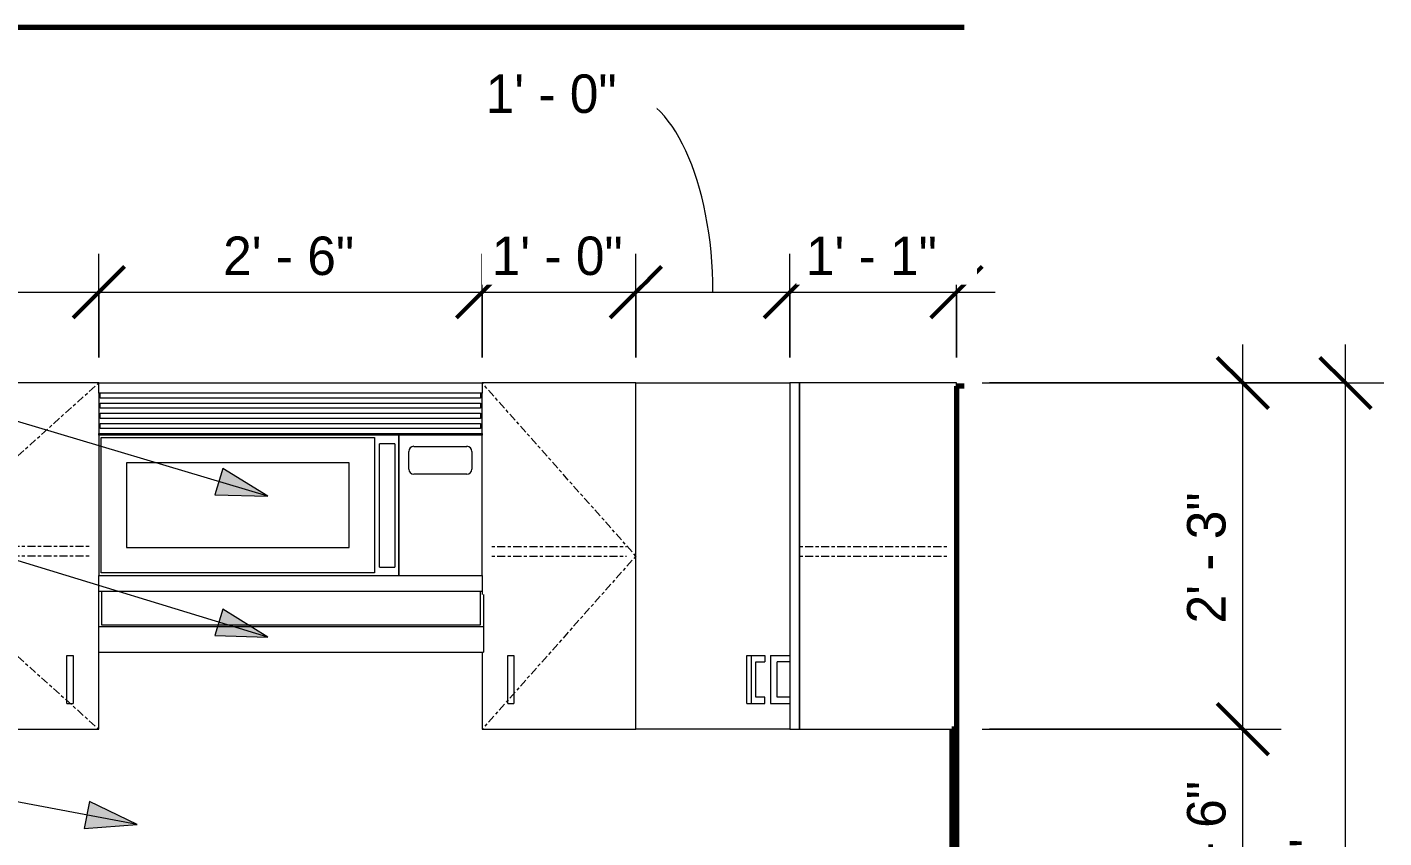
# Model space of a CAD drawing. Header units: inches. Extents: x -3857 to -1458, y -18 to 10849.
# Drawn here: x -2653.1 to -2547.3, y 45.5 to 108.7 of the extents above; entities that cross this region are included whole.
import ezdxf

# ---------------------------------------------------------------- set-up
doc = ezdxf.new("R2010")
doc.units = ezdxf.units.IN
doc.header["$MEASUREMENT"] = 0
doc.linetypes.add('Center', pattern=[1.25, 0.25, -0.1875, 0.625, -0.1875])
for name, color, linetype, lineweight in [('0-6', 130, 'Continuous', 5), ('A-ANNO-DIMS', 211, 'Continuous', 9), ('A-ANNO-DIMS-32', 211, 'Continuous', 9), ('A-FLOR-1', 7, 'Continuous', 70), ('A-WALL-1', 113, 'Continuous', 70), ('G-ANNO-TEXT', 231, 'Continuous', 9), ('Q-CASE', 31, 'Continuous', 9), ('Q-CASE-1', 31, 'Center', 9), ('Q-SPCQ', 91, 'Continuous', 9)]:
    doc.layers.add(name, color=color, linetype=linetype, lineweight=lineweight)
doc.styles.add('Century Gothic', font='ufonts.com_century-gothic.ttf', dxfattribs={"height": 3})
doc.dimstyles.new('OD_1__HACK_2', dxfattribs={"dimscale": 12, "dimtxt": 3.132505, "dimasz": 0.333333, "dimexe": 0.25, "dimexo": 0.166667, "dimgap": 0.041667, "dimtad": 1, "dimdec": 0, "dimzin": 3, "dimdsep": 46, "dimlunit": 4, "dimtxsty": 'Century Gothic', "dimblk1": 'OBLIQUE', "dimblk2": 'OBLIQUE', "dimsah": 1, "dimcen": 0.09, "dimdle": 0.25, "dimazin": 0, "dimtfac": 1, "dimtdec": 4, "dimtix": 1, "dimtmove": 0, "dimatfit": 3, "dimfxl": 1, "dimtvp": 1, "dimtfill": 1, "dimfrac": 2, "dimtolj": 1, "dimtzin": 0, "dimarcsym": 2})
doc.dimstyles.new('OD_1__HACK_2_1', dxfattribs={"dimscale": 12, "dimtxt": 3.132505, "dimasz": 0.333333, "dimexe": 0.25, "dimexo": 0.166667, "dimgap": 0.041667, "dimtad": 1, "dimdec": 0, "dimzin": 3, "dimdsep": 46, "dimlunit": 4, "dimtxsty": 'Century Gothic', "dimblk1": 'OBLIQUE', "dimblk2": 'OBLIQUE', "dimsah": 1, "dimcen": 0.09, "dimdle": 0.25, "dimazin": 0, "dimtfac": 1, "dimtdec": 4, "dimtix": 1, "dimtmove": 1, "dimatfit": 3, "dimfxl": 1, "dimtvp": 1, "dimtfill": 1, "dimfrac": 2, "dimtolj": 1, "dimtzin": 0, "dimarcsym": 2})

# ---------------------------------------------------------------- blocks, each defined once
blk = doc.blocks.new('CTR - 1st Phase - Shell_rvt-5-1ST FLOOR - STUDIO A_ B - ADA TYPE B - OPTION A - KITCHEN BACK WALL')
at = {"layer": 'A-FLOR-1'}
blk.add_line((-10812.95, 108.75), (-10649.82, 108.75), dxfattribs=at)
blk = doc.blocks.new('308 - 308 x 27_-2727435-1ST FLOOR - STUDIO A_ B - ADA TYPE B - OPTION A - KITCHEN BACK WALL')
at = {"layer": 'Q-CASE'}
for p, q in [((-10675.41, 81), (-10663.41, 81)), ((-10666.77, 59.75), (-10666.43, 59.75)), ((-10666.77, 56), (-10666.77, 59.75)), ((-10666.43, 59.75), (-10665.37, 59.75)), ((-10666.43, 59.75), (-10666.43, 56)), ((-10666.07, 59.25), (-10665.37, 59.25)), ((-10666.07, 56.5), (-10666.07, 59.25)), ((-10665.37, 59.75), (-10665.37, 59.25)), ((-10665.37, 56.5), (-10666.07, 56.5)), ((-10665.37, 56), (-10665.37, 56.5)), ((-10666.77, 56), (-10666.43, 56)), ((-10666.43, 56), (-10665.37, 56)), ((-10663.41, 54), (-10675.41, 54))]:
    blk.add_line(p, q, dxfattribs=at)
blk = doc.blocks.new('300 Series Wall Hung Cabinet_301 - 12_ x 27_-2529027-1ST FLOOR - STUDIO A_ B - ADA TYPE B - OPTION A - KITCHEN BACK WALL')
at = {"layer": 'Q-CASE'}
for p, q in [((-10675.41, 81), (-10687.41, 81)), ((-10675.41, 54), (-10675.41, 81)), ((-10687.41, 64.89), (-10687.41, 64.5)), ((-10687.41, 60), (-10687.41, 54)), ((-10685.41, 59.75), (-10684.93, 59.75)), ((-10685.41, 56), (-10685.41, 59.75)), ((-10684.93, 59.75), (-10684.93, 56)), ((-10685.41, 56), (-10684.93, 56)), ((-10687.41, 54), (-10675.41, 54))]:
    blk.add_line(p, q, dxfattribs=at)
at = {"layer": 'Q-CASE-1'}
for p, q in [((-10675.41, 67.5), (-10687.41, 81)), ((-10686.66, 68.25), (-10676.16, 68.25)), ((-10675.41, 67.5), (-10687.41, 54)), ((-10686.66, 67.5), (-10676.16, 67.5))]:
    blk.add_line(p, q, dxfattribs=at)
blk = doc.blocks.new('30quot_MicrowaveVent_11166 - 70cm miele oven-2322118-1ST FLOOR - STUDIO A_ B - ADA TYPE B - OPTION A - KITCHEN BACK WALL')
at = {"layer": 'Q-CASE'}
for p, q in [((-10717.3, 80.21), (-10717.3, 81)), ((-10717.3, 81), (-10687.41, 81)), ((-10687.41, 81), (-10687.41, 80.21)), ((-10717.18, 80.21), (-10717.3, 80.21)), ((-10717.3, 80.21), (-10717.3, 77.06)), ((-10717.18, 79.82), (-10717.18, 80.21)), ((-10687.53, 80.21), (-10717.18, 80.21)), ((-10687.53, 79.82), (-10717.18, 79.82)), ((-10717.18, 79.03), (-10717.18, 79.43)), ((-10717.18, 79.43), (-10687.53, 79.43)), ((-10687.41, 80.21), (-10687.53, 80.21)), ((-10687.53, 80.21), (-10687.53, 79.82)), ((-10687.53, 79.43), (-10687.53, 79.03)), ((-10687.41, 77.06), (-10687.41, 80.21)), ((-10687.53, 79.03), (-10717.18, 79.03)), ((-10717.18, 78.24), (-10717.18, 78.64)), ((-10717.18, 78.64), (-10687.53, 78.64)), ((-10687.53, 78.64), (-10687.53, 78.24)), ((-10687.53, 78.24), (-10717.18, 78.24)), ((-10717.18, 77.46), (-10717.18, 77.85)), ((-10717.18, 77.85), (-10687.53, 77.85)), ((-10687.53, 77.46), (-10717.18, 77.46)), ((-10687.53, 77.85), (-10687.53, 77.46)), ((-10717.3, 77.06), (-10687.41, 77.06)), ((-10717.3, 76.94), (-10717.3, 77.06)), ((-10693.91, 76.94), (-10717.3, 76.94)), ((-10717.3, 76.94), (-10717.3, 66)), ((-10717.1, 66.2), (-10717.1, 76.75)), ((-10717.1, 76.75), (-10695.8, 76.75)), ((-10695.8, 76.75), (-10695.8, 66.2)), ((-10695.41, 66.65), (-10695.41, 76.25)), ((-10694.21, 76.25), (-10695.41, 76.25)), ((-10694.21, 76.25), (-10694.21, 66.65)), ((-10693.91, 66), (-10693.91, 76.94)), ((-10687.41, 76.94), (-10693.91, 76.94)), ((-10693.91, 76.94), (-10693.91, 66)), ((-10687.41, 77.06), (-10687.41, 76.94)), ((-10687.41, 66), (-10687.41, 76.94)), ((-10693.12, 74.29), (-10693.12, 75.67)), ((-10692.73, 76.06), (-10688.6, 76.06)), ((-10688.2, 75.67), (-10688.2, 74.29)), ((-10697.77, 74.78), (-10715.13, 74.78)), ((-10715.13, 74.78), (-10715.13, 68.17)), ((-10697.77, 74.78), (-10715.13, 74.78)), ((-10715.13, 74.78), (-10715.13, 68.17)), ((-10697.77, 68.17), (-10697.77, 74.78)), ((-10697.77, 68.17), (-10697.77, 74.78)), ((-10688.6, 73.9), (-10692.73, 73.9)), ((-10715.13, 68.17), (-10697.77, 68.17)), ((-10715.13, 68.17), (-10697.77, 68.17)), ((-10695.41, 66.65), (-10694.21, 66.65)), ((-10717.3, 66), (-10693.91, 66)), ((-10717.3, 64.89), (-10717.3, 66)), ((-10695.8, 66.2), (-10717.1, 66.2)), ((-10693.91, 66), (-10687.41, 66)), ((-10687.41, 66), (-10687.41, 64.89)), ((-10687.41, 64.74), (-10717.3, 64.74))]:
    blk.add_line(p, q, dxfattribs=at)
for centre, start, end in [((-10692.73, 75.67), 90, 180), ((-10688.6, 75.67), 0, 90), ((-10692.73, 74.29), 180, 270), ((-10688.6, 74.29), 270, 0)]:
    blk.add_arc(centre, 0.394, start, end, dxfattribs=at)
blk = doc.blocks.new('300 Series Wall Hung Cabinet_301 - 15_ x 27_-2759284-1ST FLOOR - STUDIO A_ B - ADA TYPE B - OPTION A - KITCHEN BACK WALL')
at = {"layer": 'Q-CASE'}
for p, q in [((-10717.3, 81), (-10732.3, 81)), ((-10732.3, 81), (-10732.3, 72)), ((-10717.3, 64.5), (-10717.3, 64.89)), ((-10719.78, 59.75), (-10719.3, 59.75)), ((-10719.78, 56), (-10719.78, 59.75)), ((-10719.3, 59.75), (-10719.3, 56)), ((-10717.3, 54), (-10717.3, 60)), ((-10719.78, 56), (-10719.3, 56)), ((-10732.3, 54), (-10717.3, 54))]:
    blk.add_line(p, q, dxfattribs=at)
at = {"layer": 'Q-CASE-1'}
for p, q in [((-10732.3, 67.5), (-10717.3, 81)), ((-10718.05, 68.25), (-10731.55, 68.25)), ((-10732.3, 67.5), (-10717.3, 54)), ((-10718.05, 67.5), (-10731.55, 67.5))]:
    blk.add_line(p, q, dxfattribs=at)
blk = doc.blocks.new('300 Series Wall Hung Cabinet_302 - 30_ X 27_-2568021-1ST FLOOR - STUDIO A_ B - ADA TYPE B - OPTION A - KITCHEN BACK WALL')
at = {"layer": 'Q-CASE'}
for p, q in [((-10662.66, 81), (-10663.41, 81)), ((-10663.41, 81), (-10663.41, 54)), ((-10662.66, 54), (-10662.66, 81)), ((-10662.66, 81), (-10662.66, 54)), ((-10650.41, 81), (-10662.66, 81)), ((-10650.41, 54), (-10650.41, 81)), ((-10664.91, 59.75), (-10663.41, 59.75)), ((-10664.91, 59.75), (-10664.91, 56)), ((-10664.41, 56.5), (-10664.41, 59.25)), ((-10663.41, 59.25), (-10664.41, 59.25)), ((-10663.41, 56.5), (-10664.41, 56.5)), ((-10664.91, 56), (-10663.41, 56)), ((-10663.41, 54), (-10662.66, 54)), ((-10662.66, 54), (-10650.41, 54))]:
    blk.add_line(p, q, dxfattribs=at)
at = {"layer": 'Q-CASE-1'}
for p, q in [((-10662.66, 68.25), (-10651.16, 68.25)), ((-10662.66, 67.5), (-10651.16, 67.5))]:
    blk.add_line(p, q, dxfattribs=at)
blk = doc.blocks.new('Range_Hood_386 - 30_ Wide-2577799-1ST FLOOR - STUDIO A_ B - ADA TYPE B - OPTION A - KITCHEN BACK WALL')
at = {"layer": 'Q-SPCQ'}
for p, q in [((-10717.05, 62.12), (-10717.05, 64.74)), ((-10687.55, 64.74), (-10687.55, 62.12)), ((-10717.3, 62), (-10717.3, 64.5)), ((-10687.3, 64.5), (-10687.3, 62)), ((-10717.3, 60), (-10717.3, 62)), ((-10717.3, 62), (-10687.3, 62)), ((-10687.55, 62.12), (-10717.05, 62.12)), ((-10687.3, 62), (-10687.3, 60)), ((-10717.3, 60), (-10687.3, 60))]:
    blk.add_line(p, q, dxfattribs=at)
blk = doc.blocks.new('DIMBLOCK92-1ST FLOOR - STUDIO A_ B - ADA TYPE B - OPTION A - KITCHEN BACK WALL')
at = {"layer": 'A-ANNO-DIMS-32'}
for p, q in [((-2647.47, 83), (-2647.47, 91.08)), ((-2701.35, 88.9), (-2701.35, 85.08)), ((-2701.35, 88.08), (-2701.35, 88.9)), ((-2704.35, 88.08), (-2647.47, 88.08)), ((-2647.47, 88.08), (-2647.47, 83))]:
    blk.add_line(p, q, dxfattribs=at)
at = {"layer": 'A-ANNO-DIMS-32', "lineweight": 50}
for p, q in [((-2701.35, 88.08), (-2699.35, 90.08)), ((-2647.47, 88.08), (-2645.47, 90.08)), ((-2701.35, 88.08), (-2703.35, 86.08)), ((-2647.47, 88.08), (-2649.47, 86.08))]:
    blk.add_line(p, q, dxfattribs=at)
at = {"layer": 'A-ANNO-DIMS-32', "color": 0, "insert": (-2679.66, 92.42), "char_height": 3, "width": 12.5897, "attachment_point": 1, "line_spacing_factor": 0.984502, "style": 'Century Gothic', "bg_fill": 3, "box_fill_scale": 1.25, "bg_fill_color": 256, "bg_fill_true_color": 13158600, "bg_fill_transparency": 0}
blk.add_mtext('4\' - 6"', dxfattribs=at)
blk = doc.blocks.new('_Oblique')
at = {"color": 0, "linetype": 'ByBlock', "lineweight": -2}
blk.add_line((-0.5, -0.5), (0.5, 0.5), dxfattribs=at)
blk = doc.blocks.new('DIMBLOCK93-1ST FLOOR - STUDIO A_ B - ADA TYPE B - OPTION A - KITCHEN BACK WALL')
at = {"layer": 'A-ANNO-DIMS-32'}
for p, q in [((-2647.47, 83), (-2647.47, 91.08)), ((-2617.59, 83), (-2617.59, 91.08)), ((-2647.47, 88.08), (-2617.59, 88.08)), ((-2647.47, 88.08), (-2647.47, 83)), ((-2617.59, 88.08), (-2617.59, 83))]:
    blk.add_line(p, q, dxfattribs=at)
at = {"layer": 'A-ANNO-DIMS-32', "lineweight": 50}
for p, q in [((-2647.47, 88.08), (-2645.47, 90.08)), ((-2617.59, 88.08), (-2615.59, 90.08)), ((-2647.47, 88.08), (-2649.47, 86.08)), ((-2617.59, 88.08), (-2619.59, 86.08))]:
    blk.add_line(p, q, dxfattribs=at)
at = {"layer": 'A-ANNO-DIMS-32', "color": 0, "insert": (-2637.78, 92.42), "char_height": 3, "width": 12.5897, "attachment_point": 1, "line_spacing_factor": 0.984502, "style": 'Century Gothic', "bg_fill": 3, "box_fill_scale": 1.25, "bg_fill_color": 256, "bg_fill_true_color": 13158600, "bg_fill_transparency": 0}
blk.add_mtext('2\' - 6"', dxfattribs=at)
blk = doc.blocks.new('DIMBLOCK94-1ST FLOOR - STUDIO A_ B - ADA TYPE B - OPTION A - KITCHEN BACK WALL')
at = {"layer": 'A-ANNO-DIMS-32'}
for p, q in [((-2617.59, 83), (-2617.59, 91.08)), ((-2605.59, 83), (-2605.59, 91.08)), ((-2617.59, 88.08), (-2605.59, 88.08)), ((-2617.59, 88.08), (-2617.59, 83)), ((-2605.59, 88.08), (-2605.59, 83))]:
    blk.add_line(p, q, dxfattribs=at)
at = {"layer": 'A-ANNO-DIMS-32', "lineweight": 50}
for p, q in [((-2617.59, 88.08), (-2615.59, 90.08)), ((-2605.59, 88.08), (-2603.59, 90.08)), ((-2617.59, 88.08), (-2619.59, 86.08)), ((-2605.59, 88.08), (-2607.59, 86.08))]:
    blk.add_line(p, q, dxfattribs=at)
at = {"layer": 'A-ANNO-DIMS-32', "color": 0, "insert": (-2616.84, 92.42), "char_height": 3, "width": 12.5897, "attachment_point": 1, "line_spacing_factor": 0.984502, "style": 'Century Gothic', "bg_fill": 3, "box_fill_scale": 1.25, "bg_fill_color": 256, "bg_fill_true_color": 13158600, "bg_fill_transparency": 0}
blk.add_mtext('1\' - 0"', dxfattribs=at)
blk = doc.blocks.new('DIMBLOCK95-1ST FLOOR - STUDIO A_ B - ADA TYPE B - OPTION A - KITCHEN BACK WALL')
at = {"layer": 'A-ANNO-DIMS-32'}
for p, q in [((-2605.59, 83), (-2605.59, 91.08)), ((-2593.59, 83), (-2593.59, 91.08)), ((-2605.59, 88.08), (-2593.59, 88.08)), ((-2605.59, 88.08), (-2605.59, 83)), ((-2593.59, 88.08), (-2593.59, 83))]:
    blk.add_line(p, q, dxfattribs=at)
at = {"layer": 'A-ANNO-DIMS-32', "lineweight": 50}
for p, q in [((-2605.59, 88.08), (-2603.59, 90.08)), ((-2593.59, 88.08), (-2591.59, 90.08)), ((-2605.59, 88.08), (-2607.59, 86.08)), ((-2593.59, 88.08), (-2595.59, 86.08))]:
    blk.add_line(p, q, dxfattribs=at)
at = {"layer": 'A-ANNO-DIMS-32'}
blk.add_ellipse((-2606.82, 88.08), major_axis=(0, 15.6), ratio=0.46362, start_param=4.712389, end_param=6.283185, dxfattribs=at)
at = {"layer": 'A-ANNO-DIMS-32', "color": 0, "insert": (-2617.31, 105.06), "char_height": 3, "width": 12.5897, "attachment_point": 1, "line_spacing_factor": 0.984502, "style": 'Century Gothic', "bg_fill": 3, "box_fill_scale": 1.25, "bg_fill_color": 256, "bg_fill_true_color": 13158600, "bg_fill_transparency": 0}
blk.add_mtext('1\' - 0"', dxfattribs=at)
blk = doc.blocks.new('DIMBLOCK96-1ST FLOOR - STUDIO A_ B - ADA TYPE B - OPTION A - KITCHEN BACK WALL')
at = {"layer": 'A-ANNO-DIMS-32'}
for p, q in [((-2593.59, 83), (-2593.59, 91.08)), ((-2580.59, 83), (-2580.59, 91.08)), ((-2593.59, 88.08), (-2577.59, 88.08)), ((-2593.59, 88.08), (-2593.59, 83)), ((-2580.59, 88.08), (-2580.59, 83))]:
    blk.add_line(p, q, dxfattribs=at)
at = {"layer": 'A-ANNO-DIMS-32', "lineweight": 50}
for p, q in [((-2593.59, 88.08), (-2591.59, 90.08)), ((-2580.59, 88.08), (-2578.59, 90.08)), ((-2593.59, 88.08), (-2595.59, 86.08)), ((-2580.59, 88.08), (-2582.59, 86.08))]:
    blk.add_line(p, q, dxfattribs=at)
at = {"layer": 'A-ANNO-DIMS-32', "color": 0, "insert": (-2592.34, 92.42), "char_height": 3, "width": 12.5897, "attachment_point": 1, "line_spacing_factor": 0.984502, "style": 'Century Gothic', "bg_fill": 3, "box_fill_scale": 1.25, "bg_fill_color": 256, "bg_fill_true_color": 13158600, "bg_fill_transparency": 0}
blk.add_mtext('1\' - 1"', dxfattribs=at)
blk = doc.blocks.new('DIMBLOCK98-1ST FLOOR - STUDIO A_ B - ADA TYPE B - OPTION A - KITCHEN BACK WALL')
at = {"layer": 'A-ANNO-DIMS-32', "lineweight": 50}
for p, q in [((-2558.27, 54), (-2560.27, 56)), ((-2558.27, 54), (-2556.27, 52)), ((-2558.27, 36), (-2560.27, 38)), ((-2558.27, 36), (-2556.27, 34))]:
    blk.add_line(p, q, dxfattribs=at)
at = {"layer": 'A-ANNO-DIMS-32'}
for p, q in [((-2578.59, 54), (-2555.27, 54)), ((-2558.27, 54), (-2578.02, 54)), ((-2558.27, 36), (-2558.27, 54)), ((-2578.59, 36), (-2555.27, 36)), ((-2558.27, 36), (-2578.02, 36))]:
    blk.add_line(p, q, dxfattribs=at)
at = {"layer": 'A-ANNO-DIMS-32', "color": 0, "insert": (-2562.62, 39.75), "char_height": 3, "width": 12.5897, "attachment_point": 1, "rotation": 90, "line_spacing_factor": 0.984502, "style": 'Century Gothic', "bg_fill": 3, "box_fill_scale": 1.25, "bg_fill_color": 256, "bg_fill_true_color": 13158600, "bg_fill_transparency": 0}
blk.add_mtext('1\' - 6"', dxfattribs=at)
blk = doc.blocks.new('DIMBLOCK99-1ST FLOOR - STUDIO A_ B - ADA TYPE B - OPTION A - KITCHEN BACK WALL')
at = {"layer": 'A-ANNO-DIMS-32'}
for p, q in [((-2558.27, 54), (-2558.27, 84)), ((-2578.59, 81), (-2555.27, 81)), ((-2558.27, 81), (-2578.02, 81)), ((-2578.59, 54), (-2555.27, 54)), ((-2558.27, 54), (-2578.02, 54))]:
    blk.add_line(p, q, dxfattribs=at)
at = {"layer": 'A-ANNO-DIMS-32', "lineweight": 50}
for p, q in [((-2558.27, 81), (-2560.27, 83)), ((-2558.27, 81), (-2556.27, 79)), ((-2558.27, 54), (-2560.27, 56)), ((-2558.27, 54), (-2556.27, 52))]:
    blk.add_line(p, q, dxfattribs=at)
at = {"layer": 'A-ANNO-DIMS-32', "color": 0, "insert": (-2562.62, 62.25), "char_height": 3, "width": 12.5897, "attachment_point": 1, "rotation": 90, "line_spacing_factor": 0.984502, "style": 'Century Gothic', "bg_fill": 3, "box_fill_scale": 1.25, "bg_fill_color": 256, "bg_fill_true_color": 13158600, "bg_fill_transparency": 0}
blk.add_mtext('2\' - 3"', dxfattribs=at)
blk = doc.blocks.new('DIMBLOCK100-1ST FLOOR - STUDIO A_ B - ADA TYPE B - OPTION A - KITCHEN BACK WALL')
at = {"layer": 'A-ANNO-DIMS-32'}
for p, q in [((-2550.27, -3), (-2550.27, 84)), ((-2578.59, 81), (-2547.27, 81)), ((-2550.27, 81), (-2578.02, 81)), ((-2578.59, 0), (-2547.27, 0)), ((-2550.27, 0), (-2578.59, 0))]:
    blk.add_line(p, q, dxfattribs=at)
at = {"layer": 'A-ANNO-DIMS-32', "lineweight": 50}
for p, q in [((-2550.27, 81), (-2552.27, 83)), ((-2550.27, 81), (-2548.27, 79)), ((-2550.27, 0), (-2552.27, 2)), ((-2550.27, 0), (-2548.27, -2))]:
    blk.add_line(p, q, dxfattribs=at)
at = {"layer": 'A-ANNO-DIMS-32', "color": 0, "insert": (-2554.62, 35.25), "char_height": 3, "width": 12.5897, "attachment_point": 1, "rotation": 90, "line_spacing_factor": 0.984502, "style": 'Century Gothic', "bg_fill": 3, "box_fill_scale": 1.25, "bg_fill_color": 256, "bg_fill_true_color": 13158600, "bg_fill_transparency": 0}
blk.add_mtext('6\' - 9"', dxfattribs=at)

msp = doc.modelspace()

# ---------------------------------------------------------------- hatches: boundary and pattern name
at = {"layer": 'G-ANNO-TEXT'}
for points in [[(-2634.29, 72.17), (-2637.81, 74.34), (-2638.42, 72.29)], [(-2634.29, 61.17), (-2637.8, 63.37), (-2638.42, 61.32)], [(-2644.48, 46.57), (-2648.21, 48.37), (-2648.61, 46.26)]]:
    msp.add_hatch(color=256, dxfattribs=at).paths.add_polyline_path(points, flags=0)

# ---------------------------------------------------------------- linework, layer by layer
at = {"layer": 'A-WALL-1'}
for p, q in [((-2580.59, 80.76), (-2580.59, 4)), ((-2580, 80.76), (-2580.59, 80.76)), ((-2580.59, 54), (-2580.97, 54)), ((-2580.97, 54), (-2580.97, 36)), ((-2580.59, 36), (-2580.59, 54))]:
    msp.add_line(p, q, dxfattribs=at)
at = {"layer": 'G-ANNO-TEXT'}
for p, q in [((-2637.81, 74.34), (-2638.42, 72.29)), ((-2634.29, 72.17), (-2637.81, 74.34)), ((-2638.42, 72.29), (-2634.29, 72.17)), ((-2644.48, 46.57), (-2753.66, 67.06)), ((-2637.8, 63.37), (-2638.42, 61.32)), ((-2634.29, 61.17), (-2637.8, 63.37)), ((-2638.42, 61.32), (-2634.29, 61.17)), ((-2648.21, 48.37), (-2648.61, 46.26)), ((-2644.48, 46.57), (-2648.21, 48.37)), ((-2648.61, 46.26), (-2644.48, 46.57))]:
    msp.add_line(p, q, dxfattribs=at)

# ---------------------------------------------------------------- block references
at = {"layer": '0-6'}
msp.add_blockref('CTR - 1st Phase - Shell_rvt-5-1ST FLOOR - STUDIO A_ B - ADA TYPE B - OPTION A - KITCHEN BACK WALL', (8069.82, 0), dxfattribs=at)
at = {"layer": 'Q-CASE'}
for name in ['300 Series Wall Hung Cabinet_301 - 15_ x 27_-2759284-1ST FLOOR - STUDIO A_ B - ADA TYPE B - OPTION A - KITCHEN BACK WALL', '30quot_MicrowaveVent_11166 - 70cm miele oven-2322118-1ST FLOOR - STUDIO A_ B - ADA TYPE B - OPTION A - KITCHEN BACK WALL', '300 Series Wall Hung Cabinet_301 - 12_ x 27_-2529027-1ST FLOOR - STUDIO A_ B - ADA TYPE B - OPTION A - KITCHEN BACK WALL', '308 - 308 x 27_-2727435-1ST FLOOR - STUDIO A_ B - ADA TYPE B - OPTION A - KITCHEN BACK WALL', '300 Series Wall Hung Cabinet_302 - 30_ X 27_-2568021-1ST FLOOR - STUDIO A_ B - ADA TYPE B - OPTION A - KITCHEN BACK WALL']:
    msp.add_blockref(name, (8069.82, 0), dxfattribs=at)
at = {"layer": 'Q-SPCQ'}
msp.add_blockref('Range_Hood_386 - 30_ Wide-2577799-1ST FLOOR - STUDIO A_ B - ADA TYPE B - OPTION A - KITCHEN BACK WALL', (8069.82, 0), dxfattribs=at)

# ---------------------------------------------------------------- next in the draw order: dimensions: what is measured, and where the dimension line sits
at = {"layer": 'A-ANNO-DIMS'}
dim = msp.add_linear_dim(base=(-2647.47, 88.08), p1=(-2701.35, 90.9), p2=(-2647.47, 81), dimstyle='OD_1__HACK_2', override={"dimpost": '<>', "dimfxl": 54.783207}, dxfattribs=at)
dim.commit()
dim.dimension.update_dxf_attribs({"geometry": 'DIMBLOCK92-1ST FLOOR - STUDIO A_ B - ADA TYPE B - OPTION A - KITCHEN BACK WALL', "text_midpoint": (-2674.41, 90.15)})
dim = msp.add_linear_dim(base=(-2558.27, 54), p1=(-2580.59, 36), p2=(-2580.59, 54), angle=90, dimstyle='OD_1__HACK_2', override={"dimpost": '<>', "dimfxl": 18}, dxfattribs=at)
dim.commit()
dim.dimension.update_dxf_attribs({"geometry": 'DIMBLOCK98-1ST FLOOR - STUDIO A_ B - ADA TYPE B - OPTION A - KITCHEN BACK WALL', "text_midpoint": (-2560.35, 45)})

# ---------------------------------------------------------------- next in the draw order: dimensions: what is measured, and where the dimension line sits
dim = msp.add_linear_dim(base=(-2617.59, 88.08), p1=(-2647.47, 81), p2=(-2617.59, 81), dimstyle='OD_1__HACK_2', override={"dimpost": '<>', "dimfxl": 29.88189}, dxfattribs=at)
dim.commit()
dim.dimension.update_dxf_attribs({"geometry": 'DIMBLOCK93-1ST FLOOR - STUDIO A_ B - ADA TYPE B - OPTION A - KITCHEN BACK WALL', "text_midpoint": (-2632.53, 90.15)})

# ---------------------------------------------------------------- next in the draw order: linework, layer by layer
at = {"layer": 'G-ANNO-TEXT'}
for p, q in [((-2634.29, 72.17), (-2753.66, 107.82)), ((-2634.29, 61.17), (-2753.66, 97.74))]:
    msp.add_line(p, q, dxfattribs=at)

# ---------------------------------------------------------------- next in the draw order: dimensions: what is measured, and where the dimension line sits
at = {"layer": 'A-ANNO-DIMS'}
dim = msp.add_linear_dim(base=(-2605.59, 88.08), p1=(-2617.59, 81), p2=(-2605.59, 81), dimstyle='OD_1__HACK_2', override={"dimpost": '<>', "dimfxl": 12}, dxfattribs=at)
dim.commit()
dim.dimension.update_dxf_attribs({"geometry": 'DIMBLOCK94-1ST FLOOR - STUDIO A_ B - ADA TYPE B - OPTION A - KITCHEN BACK WALL', "text_midpoint": (-2611.59, 90.15)})

# ---------------------------------------------------------------- next in the draw order: dimensions: what is measured, and where the dimension line sits
dim = msp.add_linear_dim(base=(-2593.59, 88.08), p1=(-2605.59, 81), p2=(-2593.59, 81), dimstyle='OD_1__HACK_2_1', override={"dimpost": '<>', "dimfxl": 12}, dxfattribs=at)
dim.commit()
dim.dimension.update_dxf_attribs({"geometry": 'DIMBLOCK95-1ST FLOOR - STUDIO A_ B - ADA TYPE B - OPTION A - KITCHEN BACK WALL', "text_midpoint": (-2611.02, 103.06), "dimtype": 160})

# ---------------------------------------------------------------- next in the draw order: dimensions: what is measured, and where the dimension line sits
dim = msp.add_linear_dim(base=(-2580.59, 88.08), p1=(-2593.59, 81), p2=(-2580.59, 81), dimstyle='OD_1__HACK_2', override={"dimpost": '<>', "dimfxl": 13}, dxfattribs=at)
dim.commit()
dim.dimension.update_dxf_attribs({"geometry": 'DIMBLOCK96-1ST FLOOR - STUDIO A_ B - ADA TYPE B - OPTION A - KITCHEN BACK WALL', "text_midpoint": (-2587.09, 90.08)})

# ---------------------------------------------------------------- next in the draw order: dimensions: what is measured, and where the dimension line sits
dim = msp.add_linear_dim(base=(-2558.27, 81), p1=(-2580.59, 54), p2=(-2580.59, 81), angle=90, dimstyle='OD_1__HACK_2', override={"dimpost": '<>', "dimfxl": 27}, dxfattribs=at)
dim.commit()
dim.dimension.update_dxf_attribs({"geometry": 'DIMBLOCK99-1ST FLOOR - STUDIO A_ B - ADA TYPE B - OPTION A - KITCHEN BACK WALL', "text_midpoint": (-2560.35, 67.5)})

# ---------------------------------------------------------------- next in the draw order: dimensions: what is measured, and where the dimension line sits
dim = msp.add_linear_dim(base=(-2550.27, 81), p1=(-2580.59, 0), p2=(-2580.59, 81), angle=90, dimstyle='OD_1__HACK_2', override={"dimpost": '<>', "dimfxl": 81}, dxfattribs=at)
dim.commit()
dim.dimension.update_dxf_attribs({"geometry": 'DIMBLOCK100-1ST FLOOR - STUDIO A_ B - ADA TYPE B - OPTION A - KITCHEN BACK WALL', "text_midpoint": (-2552.35, 40.5)})

doc.saveas('drawing.dxf')
